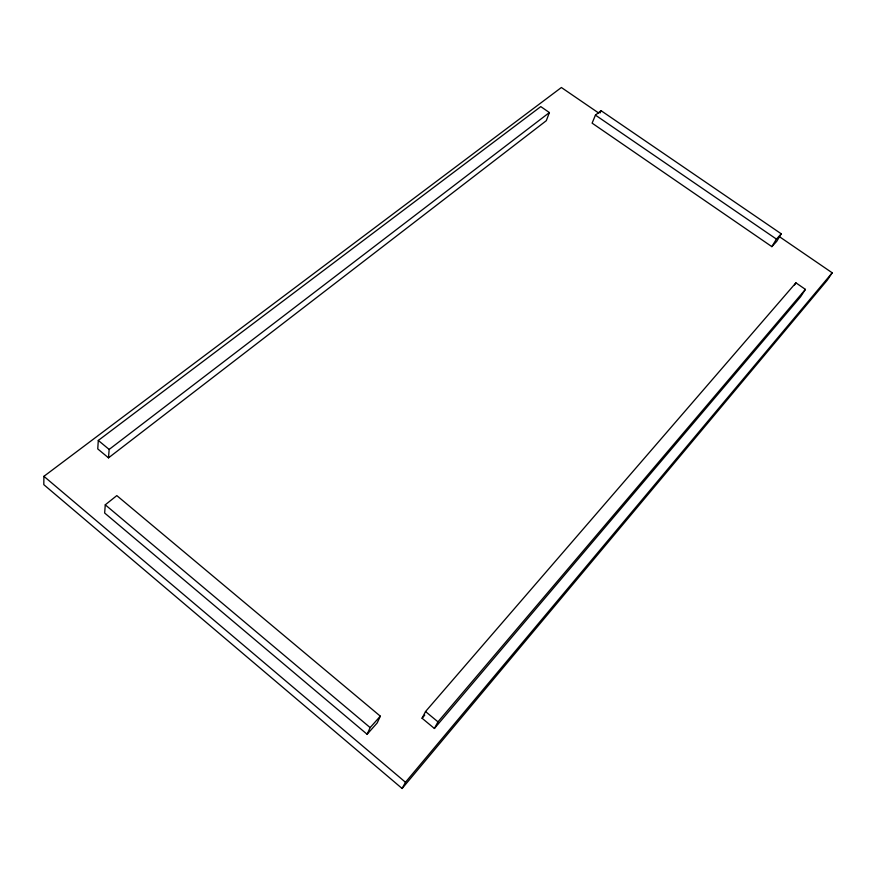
<?xml version="1.0" encoding="UTF-8"?>
<svg xmlns="http://www.w3.org/2000/svg" width="876" height="876" viewBox="0 0 876 876"><rect width="100%" height="100%" fill="white"/><g stroke="black" fill="none" stroke-linecap="round" stroke-linejoin="round"><path stroke-width="1.31" d="M598.626 112.993L561.385 87.512L43.91 476.325L43.8 484.658L402.117 788.488L827.338 280.101L832.2 272.797L779.169 236.509M98.298 440.442L97.751 448.917L108.504 457.852L546.306 120.691L549.394 112.555L540.777 106.609L98.298 440.442L109.15 449.432L108.504 457.852M105.273 504.817L104.649 513.018L367.121 734.274L377.227 722.897L380.326 716.174L116.815 495.608L105.273 504.817L370.143 727.595L367.121 734.274M595.439 115.128L592.11 123.144L771.865 246.638L776.705 241.371L781.261 233.826L601.024 110.661L595.439 115.128L776.421 239.093L781.261 233.826M600.071 112.949L601.024 110.661M422.068 718.232L425.528 711.542L795.912 282.828L805.416 289.387L800.565 296.822L434.397 728.471L422.068 718.232L424.75 715.123M434.397 728.471L437.967 721.846L805.416 289.387M402.117 788.488L405.478 782.257L832.2 272.797M771.865 246.638L776.421 239.093M794.543 284.952L795.912 282.828M370.143 727.595L380.326 716.174M109.15 449.432L549.394 112.555M425.528 711.542L437.967 721.846M43.91 476.325L405.478 782.257"/></g></svg>
